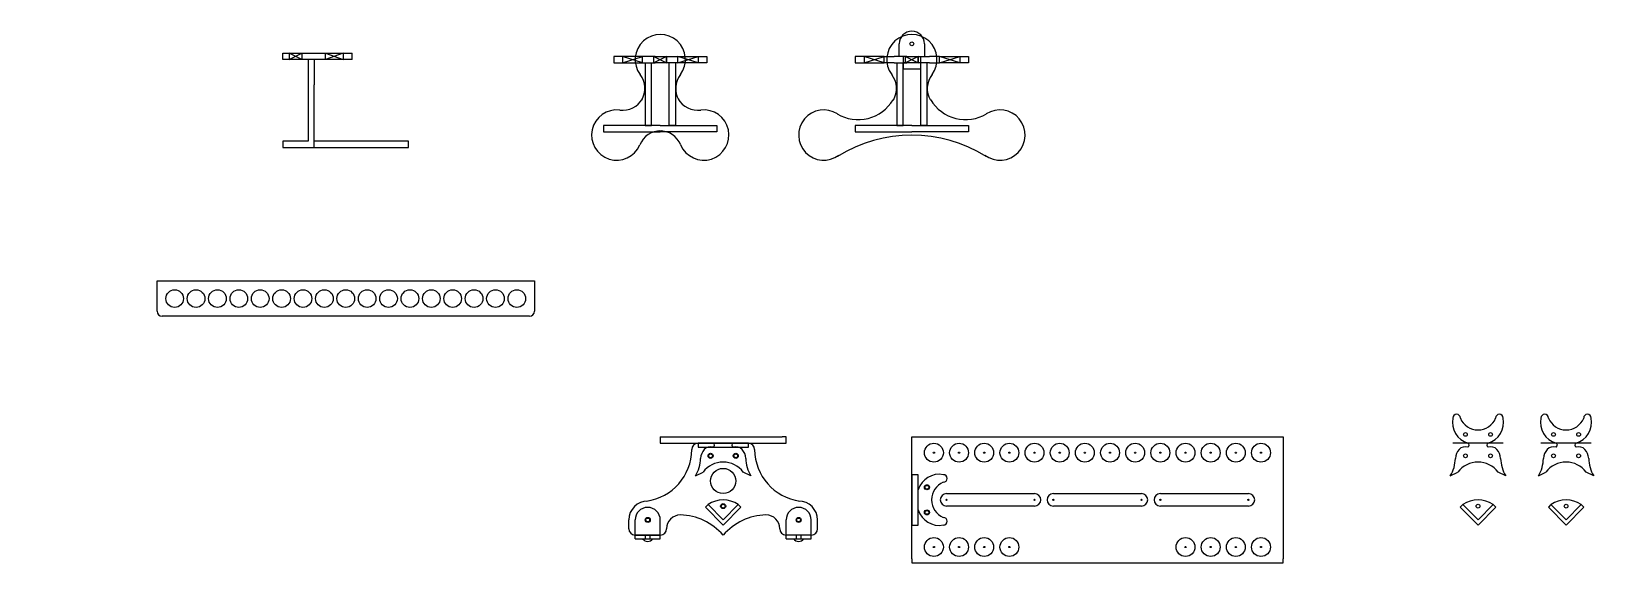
# Model space of a CAD drawing. Header units: millimetres. Extents: x 0 to 1242, y -100 to 322.
import ezdxf

# ---------------------------------------------------------------- set-up
doc = ezdxf.new("R2010")
doc.units = ezdxf.units.MM
doc.layers.get('0').update_dxf_attribs({"linetype": 'CONTINUOUS', "lineweight": 25})
doc.layers.add('noname', color=7, linetype='CONTINUOUS', lineweight=25)
doc.layers.add('noname2', color=7, linetype='CONTINUOUS', lineweight=25)

msp = doc.modelspace()

# ---------------------------------------------------------------- linework, layer by layer
for p, q in [((200, 300), (200, 305)), ((200, 305), (255, 305)), ((255, 300), (200, 300)), ((205, 305), (205, 300)), ((205, 300), (215, 305)), ((215, 300), (205, 305)), ((215, 305), (215, 300)), ((220, 300), (220, 235)), ((225, 300), (225, 280)), ((234, 300), (234, 305)), ((234, 305), (248, 300)), ((248, 305), (234, 300)), ((248, 305), (248, 300)), ((255, 300), (255, 305)), ((470, 302.5), (463, 302.5)), ((463, 302.5), (463, 297.5)), ((486, 302.5), (470, 302.5)), ((470, 302.5), (470, 297.5)), ((486, 297.5), (470, 302.5)), ((470, 297.5), (486, 302.5)), ((486, 300), (486, 302.5)), ((496, 302.5), (486, 302.5)), ((486, 297.5), (486, 300)), ((495, 297.5), (495, 302.5)), ((495, 302.5), (500, 302.5)), ((495, 302.5), (505, 297.5)), ((505, 302.5), (495, 297.5)), ((500, 302.5), (505, 302.5)), ((504, 302.5), (514, 302.5)), ((505, 302.5), (505, 297.5)), ((505, 297.5), (505, 302.5)), ((505, 297.5), (505, 302.5)), ((514, 300), (514, 302.5)), ((514, 302.5), (530, 302.5)), ((514, 297.5), (530, 302.5)), ((530, 297.5), (514, 302.5)), ((514, 297.5), (514, 300)), ((530, 302.5), (530, 297.5)), ((530, 302.5), (537, 302.5)), ((537, 302.5), (537, 297.5)), ((662, 302.5), (655, 302.5)), ((655, 302.5), (655, 297.5)), ((678, 302.5), (662, 302.5)), ((662, 302.5), (662, 297.5)), ((678, 297.5), (662, 302.5)), ((662, 297.5), (678, 302.5)), ((678, 300), (678, 302.5)), ((678, 302.5), (686, 302.5)), ((678, 297.5), (678, 300)), ((696, 302.5), (686, 302.5)), ((695, 297.5), (695, 302.5)), ((695, 302.5), (700, 302.5)), ((695, 302.5), (705, 297.5)), ((705, 302.5), (695, 297.5)), ((700, 302.5), (705, 302.5)), ((704, 302.5), (714, 302.5)), ((705, 302.5), (705, 297.5)), ((705, 297.5), (705, 302.5)), ((705, 297.5), (705, 302.5)), ((722, 302.5), (714, 302.5)), ((722, 300), (722, 302.5)), ((722, 302.5), (738, 302.5)), ((722, 297.5), (738, 302.5)), ((738, 297.5), (722, 302.5)), ((722, 297.5), (722, 300)), ((738, 302.5), (738, 297.5)), ((738, 302.5), (745, 302.5)), ((745, 302.5), (745, 297.5)), ((463, 297.5), (470, 297.5)), ((470, 297.5), (486, 297.5)), ((486, 297.5), (496, 297.5)), ((488, 297.5), (488, 247.5)), ((493, 247.5), (493, 297.5)), ((505, 297.5), (495, 297.5)), ((514, 297.5), (504, 297.5)), ((507, 247.5), (507, 297.5)), ((512, 297.5), (512, 247.5)), ((530, 297.5), (514, 297.5)), ((537, 297.5), (530, 297.5)), ((655, 297.5), (662, 297.5)), ((662, 297.5), (678, 297.5)), ((686, 297.5), (678, 297.5)), ((686, 297.5), (696, 297.5)), ((688, 297.5), (688, 247.5)), ((693, 247.5), (693, 297.5)), ((705, 297.5), (695, 297.5)), ((714, 297.5), (704, 297.5)), ((707, 247.5), (707, 297.5)), ((712, 297.5), (712, 247.5)), ((714, 297.5), (722, 297.5)), ((738, 297.5), (722, 297.5)), ((745, 297.5), (738, 297.5)), ((225, 230), (225, 280)), ((500, 247.5), (455, 247.5)), ((455, 247.5), (455, 242.5)), ((455, 242.5), (500, 242.5)), ((488, 247.5), (493, 247.5)), ((500, 247.5), (545, 247.5)), ((545, 242.5), (500, 242.5)), ((512, 247.5), (507, 247.5)), ((512, 247.5), (507, 247.5)), ((545, 247.5), (545, 242.5)), ((700, 247.5), (655, 247.5)), ((655, 247.5), (655, 242.5)), ((655, 242.5), (700, 242.5)), ((688, 247.5), (693, 247.5)), ((700, 247.5), (745, 247.5)), ((745, 242.5), (700, 242.5)), ((712, 247.5), (707, 247.5)), ((712, 247.5), (707, 247.5)), ((745, 247.5), (745, 242.5)), ((220, 235), (200, 235)), ((200, 235), (200, 230)), ((200, 230), (225, 230)), ((270, 235), (225, 235)), ((225, 230), (270, 230)), ((300, 235), (270, 235)), ((270, 230), (300, 230)), ((300, 230), (300, 235)), ((100, 100), (100, 124)), ((100, 124), (400, 124)), ((400, 124), (400, 100)), ((396, 96), (104, 96))]:
    msp.add_line(p, q)
for centre in [(114, 110), (131, 110), (148, 110), (165, 110), (182, 110), (199, 110), (216, 110), (233, 110), (250, 110), (267, 110), (284, 110), (301, 110), (318, 110), (335, 110), (352, 110), (369, 110), (386, 110)]:
    msp.add_circle(centre, 7)
for centre, radius, start, end in [((500, 300), 20, 323.1301, 216.8699), ((700, 300), 20, 323.1301, 216.8699), ((470, 277), 17.8, 329.0362, 38.1572), ((530, 277), 17.8, 141.8428, 210.9638), ((670, 277), 17.8, 329.0362, 38.1572), ((730, 277), 17.8, 141.8428, 210.9638), ((470.3, 277.5), 17.8, 261.8428, 330.9638), ((529.7, 277.5), 17.8, 209.0362, 278.1572), ((657.4, 284.2), 32, 238.5306, 329.6028), ((742.6, 284.2), 32, 210.3972, 301.4694), ((465.4, 240), 20, 83.1301, 336.8699), ((534.6, 240), 20, 203.1301, 96.8699), ((630, 240), 20, 57.0948, 306.8699), ((770, 240), 20, 233.1301, 122.9052), ((500.3, 225.5), 17.8, 89.0362, 158.1572), ((499.7, 225.5), 17.8, 21.8428, 90.9638), ((700, 129.1), 110.9, 57.8529, 122.1471), ((104, 100), 4, 180, 270), ((396, 100), 4, 270, 0), ((0, 0), 0, 0, 0)]:
    msp.add_arc(centre, radius, start, end)
at = {"layer": 'noname'}
for p, q in [((690, 302.5), (690, 312.5)), ((710, 312.5), (710, 302.5)), ((693, 302.5), (690, 302.5)), ((693, 302.5), (693, 297.5)), ((707, 297.5), (707, 302.5)), ((707, 302.5), (710, 302.5)), ((693, 297.5), (693, 292.5)), ((707, 297.5), (693, 297.5)), ((693, 292.5), (707, 292.5)), ((707, 292.5), (707, 297.5)), ((500, 0), (597, 0)), ((500, 0), (500, -5)), ((600, 0), (597, 0)), ((600, -5), (600, 0)), ((700, 0), (995, 0)), ((700, -97), (700, 0)), ((995, 0), (995, -97)), ((500, -5), (597, -5)), ((530, -5), (530, -8)), ((570, -5), (530, -5)), ((530, -8), (570, -8)), ((570, -8), (570, -5)), ((597, -5), (600, -5)), ((1170, -5), (1130, -5)), ((1240, -5), (1200, -5)), ((528, -31), (534, -28)), ((528, -31), (534, -28)), ((572, -31), (566, -28)), ((572, -31), (566, -28)), ((705, -30), (700, -30)), ((700, -30), (700, -70)), ((705, -50), (705, -30)), ((1128, -31), (1134, -28)), ((1172, -31), (1166, -28)), ((1198, -31), (1204, -28)), ((1242, -31), (1236, -28)), ((705, -58), (705, -42)), ((727.5, -45), (797.5, -45)), ((812.5, -45), (882.5, -45)), ((897.5, -45), (967.5, -45)), ((538, -53.7), (535.9, -55.9)), ((535.9, -55.9), (550, -70)), ((550, -65.8), (538, -53.7)), ((562, -53.7), (550, -65.8)), ((550, -70), (564.1, -55.9)), ((564.1, -55.9), (562, -53.7)), ((705, -70), (705, -58)), ((797.5, -55), (727.5, -55)), ((882.5, -55), (812.5, -55)), ((967.5, -55), (897.5, -55)), ((1138, -53.7), (1135.9, -55.9)), ((1135.9, -55.9), (1150, -70)), ((1150, -65.8), (1138, -53.7)), ((1162, -53.7), (1150, -65.8)), ((1150, -70), (1164.1, -55.9)), ((1164.1, -55.9), (1162, -53.7)), ((1208, -53.7), (1205.9, -55.9)), ((1205.9, -55.9), (1220, -70)), ((1220, -65.8), (1208, -53.7)), ((1232, -53.7), (1220, -65.8)), ((1220, -70), (1234.1, -55.9)), ((1234.1, -55.9), (1232, -53.7)), ((480, -81), (480, -66)), ((500, -81), (500, -66)), ((600, -81), (600, -66)), ((620, -81), (620, -66)), ((700, -70), (705, -70)), ((500, -78), (480, -78)), ((480, -81), (500, -81)), ((488, -78), (488, -81)), ((492, -81), (492, -78)), ((620, -78), (600, -78)), ((600, -81), (620, -81)), ((608, -78), (608, -81)), ((612, -81), (612, -78)), ((700, -97), (700, -100)), ((995, -100), (995, -97)), ((700, -100), (995, -100))]:
    msp.add_line(p, q, dxfattribs=at)
for centre, radius in [((700, 312.5), 1.5), ((1140, 2), 1.5), ((1160, 2), 1.5), ((1210, 2), 1.5), ((1230, 2), 1.5), ((717.5, -12.5), 7.5), ((717.5, -12.5), 0.5), ((737.5, -12.5), 7.5), ((737.5, -12.5), 0.5), ((757.5, -12.5), 7.5), ((757.5, -12.5), 0.5), ((777.5, -12.5), 7.5), ((777.5, -12.5), 0.5), ((797.5, -12.5), 7.5), ((797.5, -12.5), 0.5), ((817.5, -12.5), 7.5), ((817.5, -12.5), 0.5), ((837.5, -12.5), 7.5), ((837.5, -12.5), 0.5), ((857.5, -12.5), 7.5), ((857.5, -12.5), 0.5), ((877.5, -12.5), 7.5), ((877.5, -12.5), 0.5), ((897.5, -12.5), 7.5), ((897.5, -12.5), 0.5), ((917.5, -12.5), 7.5), ((917.5, -12.5), 0.5), ((937.5, -12.5), 7.5), ((937.5, -12.5), 0.5), ((957.5, -12.5), 7.5), ((957.5, -12.5), 0.5), ((977.5, -12.5), 7.5), ((977.5, -12.5), 0.5), ((540, -15), 1.5), ((540, -15), 1.5), ((560, -15), 1.5), ((560, -15), 1.5), ((1140, -15), 1.5), ((1160, -15), 1.5), ((1210, -15), 1.5), ((1230, -15), 1.5), ((712, -40), 1.5), ((727.5, -50), 0.5), ((797.5, -50), 0.5), ((812.5, -50), 0.5), ((882.5, -50), 0.5), ((897.5, -50), 0.5), ((967.5, -50), 0.5), ((550, -55), 1.5), ((712, -60), 1.5), ((1150, -55), 1.5), ((1220, -55), 1.5), ((490, -66), 1.5), ((610, -66), 1.5), ((717.5, -87.5), 7.5), ((737.5, -87.5), 7.5), ((757.5, -87.5), 7.5), ((777.5, -87.5), 7.5), ((917.5, -87.5), 7.5), ((937.5, -87.5), 7.5), ((957.5, -87.5), 7.5), ((977.5, -87.5), 7.5), ((717.5, -87.5), 0.5), ((737.5, -87.5), 0.5), ((757.5, -87.5), 0.5), ((777.5, -87.5), 0.5), ((917.5, -87.5), 0.5), ((937.5, -87.5), 0.5), ((957.5, -87.5), 0.5), ((977.5, -87.5), 0.5)]:
    msp.add_circle(centre, radius, dxfattribs=at)
for centre, radius, start, end in [((700, 312.5), 10, 360, 180), ((1147.1, 11.7), 17.4, 168.948, 252.9795), ((1133, 15), 3, 360, 180), ((1150, 20.8), 15.2, 202.6199, 337.3801), ((1152.9, 11.7), 17.4, 287.0205, 11.052), ((1167, 15), 3, 360, 180), ((1217.1, 11.7), 17.4, 168.948, 252.9795), ((1203, 15), 3, 360, 180), ((1220, 20.8), 15.2, 202.6199, 337.3801), ((1222.9, 11.7), 17.4, 287.0205, 11.052), ((1237, 15), 3, 360, 180), ((543.3, -17.7), 11.3, 137.1476, 176.4552), ((540, -14.3), 6.56, 72.2553, 139.6355), ((541.5, -6.5), 1.58, 288.4349, 71.5651), ((558.5, -6.5), 1.58, 108.4349, 251.5651), ((560, -14.3), 6.56, 40.3645, 107.7447), ((556.7, -17.7), 11.3, 3.5448, 42.8524), ((1143.3, -17.7), 11.3, 137.1476, 176.4552), ((1140, -14.3), 6.56, 72.2553, 139.6355), ((1141.5, -6.5), 1.58, 288.4349, 71.5651), ((1158.5, -6.5), 1.58, 108.4349, 251.5651), ((1160, -14.3), 6.56, 40.3645, 107.7447), ((1156.7, -17.7), 11.3, 3.5448, 42.8524), ((1213.3, -17.7), 11.3, 137.1476, 176.4552), ((1210, -14.3), 6.56, 72.2553, 139.6355), ((1211.5, -6.5), 1.58, 288.4349, 71.5651), ((1228.5, -6.5), 1.58, 108.4349, 251.5651), ((1230, -14.3), 6.56, 40.3645, 107.7447), ((1226.7, -17.7), 11.3, 3.5448, 42.8524), ((504, -16.6), 28, 328.9861, 359.1231), ((550, -40), 20, 36.8699, 143.1301), ((550, -40), 20, 36.8699, 143.1301), ((596, -16.6), 28, 180.8769, 211.0139), ((1104, -16.6), 28, 328.9861, 359.1231), ((1150, -40), 20, 36.8699, 143.1301), ((1196, -16.6), 28, 180.8769, 211.0139), ((1174, -16.6), 28, 328.9861, 359.1231), ((1220, -40), 20, 36.8699, 143.1301), ((1266, -16.6), 28, 180.8769, 211.0139), ((721.7, -47.1), 17.4, 78.948, 162.9795), ((730.8, -50), 15.2, 112.6199, 247.3801), ((725, -33), 3, 270, 90), ((727.5, -50), 5, 90, 270), ((797.5, -50), 5, 270, 90), ((812.5, -50), 5, 90, 270), ((882.5, -50), 5, 270, 90), ((897.5, -50), 5, 90, 270), ((967.5, -50), 5, 270, 90), ((490, -66), 10, 0, 180), ((550, -70.8), 20.8, 54.8575, 125.1425), ((610, -66), 10, 0, 180), ((721.7, -52.9), 17.4, 197.0205, 281.052), ((1150, -70.8), 20.8, 54.8575, 125.1425), ((1220, -70.8), 20.8, 54.8575, 125.1425), ((725, -67), 3, 270, 90), ((490, -78), 5, 216.8699, 323.1301), ((610, -78), 5, 216.8699, 323.1301)]:
    msp.add_arc(centre, radius, start, end, dxfattribs=at)
at = {"layer": 'noname2'}
for p, q in [((530, -5), (550, -5)), ((570, -5), (550, -5)), ((475, -73), (475, -66)), ((625, -73), (625, -66)), ((480, -78), (500, -78)), ((620, -78), (600, -78))]:
    msp.add_line(p, q, dxfattribs=at)
for centre, radius in [((540, -15), 2), ((560, -15), 2), ((550, -35), 10), ((712, -40), 2), ((550, -55), 2), ((712, -60), 2), ((490, -66), 2), ((610, -66), 2)]:
    msp.add_circle(centre, radius, dxfattribs=at)
for centre, radius, start, end in [((0, 0), 0, 0, 0), ((483.3, -9.7), 41.7, 277.8705, 359.5601), ((530, -10), 5, 90, 180), ((570, -10), 5, 0, 90), ((616.7, -9.7), 41.7, 180.4399, 262.1295), ((490, -66), 15, 90, 180), ((516, -73), 11, 90, 180), ((514.8, -108.7), 46.7, 41.0705, 88.5273), ((585.2, -108.7), 46.7, 91.4727, 138.9295), ((584, -73), 11, 0, 90), ((610, -66), 15, 0, 90), ((480, -73), 5, 180, 270), ((500, -73), 5, 270, 0), ((600, -73), 5, 180, 270), ((620, -73), 5, 270, 0)]:
    msp.add_arc(centre, radius, start, end, dxfattribs=at)

doc.saveas('drawing.dxf')
